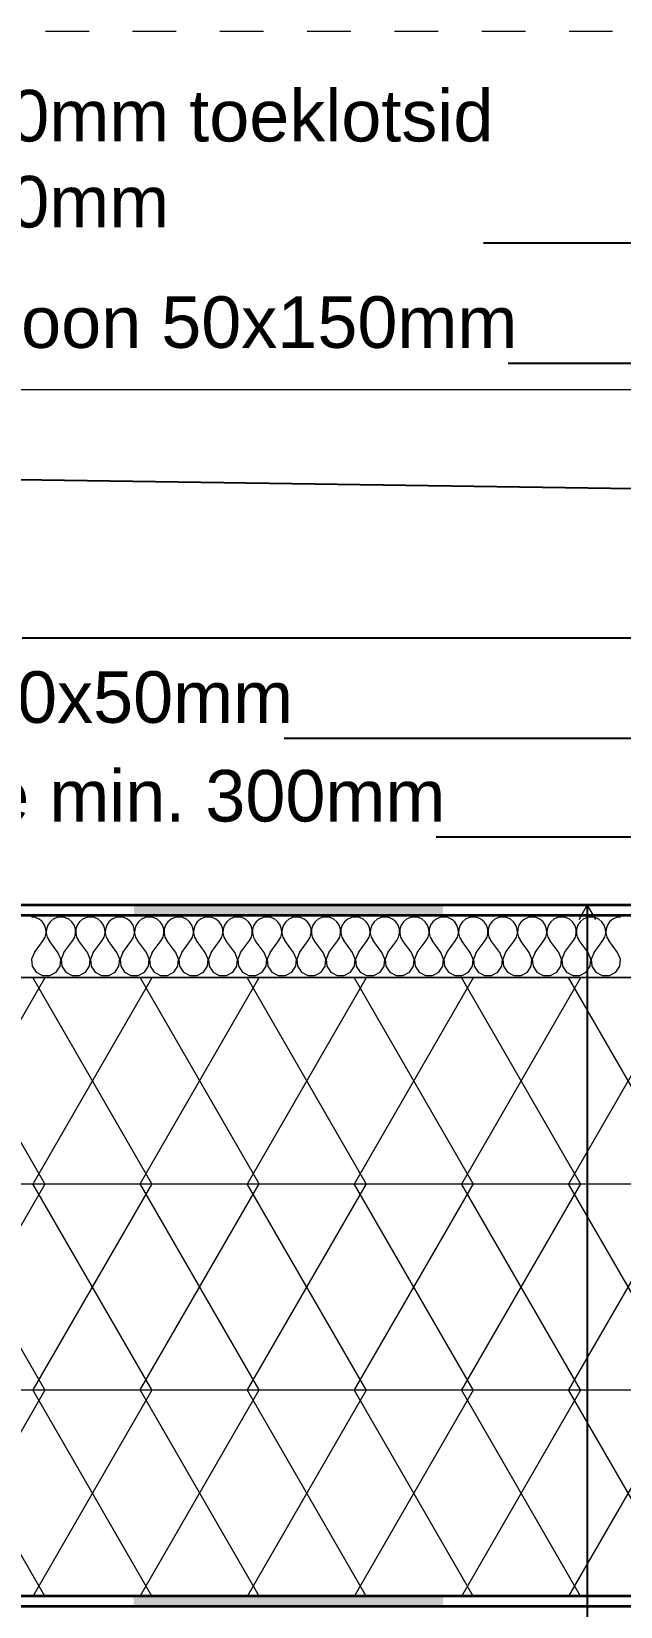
# Model space of a CAD drawing. Header units: millimetres. Extents: x 1192 to 3556, y 2820 to 4064.
# Drawn here: x 1751 to 2036, y 3300 to 4064 of the extents above; entities that cross this region are included whole.
import ezdxf

# ---------------------------------------------------------------- set-up
doc = ezdxf.new("R2010")
doc.units = ezdxf.units.MM
doc.header["$MEASUREMENT"] = 0
doc.linetypes.add('Dashed', pattern=[42.333333, 21.166667, -21.166667])
doc.linetypes.add('Wipeout_Contour', pattern=[1000, 0, -1000])
for name, color, linetype, lineweight in [('0_Pen_No__1', 7, 'Continuous', 13), ('Annotation - Label_Pen_No__2', 8, 'Continuous', 15), ('New_0_Pen_No__2', 8, 'Continuous', 15), ('New_Shell - Roof_Pen_No__1', 7, 'Continuous', 13), ('New_Shell - Roof_Pen_No__21', 7, 'Continuous', 35), ('Structural - Bearing_Pen_No__1', 7, 'Continuous', 13)]:
    doc.layers.add(name, color=color, linetype=linetype, lineweight=lineweight)
doc.layers.add('New_Shell - Roof', color=7, linetype='Continuous')
doc.layers.add('Structural - Bearing', color=7, linetype='Continuous')
doc.layers.add('New_Shell - Roof_Pen_No__102', color=7, linetype='Continuous', lineweight=13, true_color=0xcccccc)
doc.styles.add('GENERATED_STYLE_1', font='')
doc.styles.get('GENERATED_STYLE_1').set_extended_font_data('Arial')
doc.dimstyles.new('GENERATED_STYLE__3', dxfattribs={"dimtxt": 0.18, "dimasz": 0.948188, "dimexe": 0.18, "dimexo": 0.0625, "dimgap": 0, "dimtad": 0, "dimtih": 1, "dimtoh": 1, "dimdec": 4, "dimzin": 0, "dimdsep": 46, "dimcen": 0.09, "dimadec": 0, "dimazin": 0, "dimtfac": 1, "dimtdec": 4, "dimtmove": 0, "dimatfit": 3, "dimldrblk": 'ARROWHEAD_5', "dimfxl": 0, "dimtolj": 1, "dimtzin": 0, "dimarcsym": 0})
doc.dimstyles.new('GENERATED_STYLE__4', dxfattribs={"dimtxt": 0.18, "dimasz": 18.24, "dimexe": 0.18, "dimexo": 0.0625, "dimgap": 0, "dimtad": 0, "dimtih": 1, "dimtoh": 1, "dimdec": 4, "dimzin": 0, "dimdsep": 46, "dimcen": 0.09, "dimadec": 0, "dimazin": 0, "dimtfac": 1, "dimtdec": 4, "dimtmove": 0, "dimatfit": 3, "dimldrblk": 'ARROWHEAD_5', "dimfxl": 0, "dimtolj": 1, "dimtzin": 0, "dimarcsym": 0})
doc.dimstyles.new('GENERATED_STYLE__5', dxfattribs={"dimtxt": 0.18, "dimasz": 7.6, "dimexe": 0.18, "dimexo": 0.0625, "dimgap": 0, "dimtad": 0, "dimtih": 1, "dimtoh": 1, "dimdec": 4, "dimzin": 0, "dimdsep": 46, "dimcen": 0.09, "dimadec": 0, "dimazin": 0, "dimtfac": 1, "dimtdec": 4, "dimtmove": 0, "dimatfit": 3, "dimldrblk": 'ARROWHEAD_14', "dimfxl": 0, "dimtolj": 1, "dimtzin": 0, "dimarcsym": 0})

# ---------------------------------------------------------------- blocks, each defined once
blk = doc.blocks.new('*X1')
at = {"layer": 'New_Shell - Roof_Pen_No__1', "color": 7, "linetype": 'Continuous', "lineweight": 13}
for p, q in [((1752.49, 3634.01), (1750.53, 3634.29)), ((1754.29, 3633.22), (1752.49, 3634.01)), ((1755.81, 3631.96), (1754.29, 3633.22)), ((1756.92, 3630.34), (1755.81, 3631.96)), ((1757.55, 3628.47), (1756.92, 3630.34)), ((1757.65, 3626.5), (1757.55, 3628.47)), ((1757.8, 3628.47), (1757.7, 3626.5)), ((1758.43, 3630.34), (1757.8, 3628.47)), ((1759.55, 3631.96), (1758.43, 3630.34)), ((1761.06, 3633.22), (1759.55, 3631.96)), ((1762.87, 3634.01), (1761.06, 3633.22)), ((1764.82, 3634.29), (1762.87, 3634.01)), ((1766.77, 3634.01), (1764.82, 3634.29)), ((1768.57, 3633.22), (1766.77, 3634.01)), ((1770.09, 3631.96), (1768.57, 3633.22)), ((1771.21, 3630.34), (1770.09, 3631.96)), ((1771.84, 3628.47), (1771.21, 3630.34)), ((1771.93, 3626.5), (1771.84, 3628.47)), ((1772.09, 3628.47), (1771.99, 3626.5)), ((1772.72, 3630.34), (1772.09, 3628.47)), ((1773.83, 3631.96), (1772.72, 3630.34)), ((1775.35, 3633.22), (1773.83, 3631.96)), ((1777.15, 3634.01), (1775.35, 3633.22)), ((1779.1, 3634.29), (1777.15, 3634.01)), ((1781.06, 3634.01), (1779.1, 3634.29)), ((1782.86, 3633.22), (1781.06, 3634.01)), ((1784.38, 3631.96), (1782.86, 3633.22)), ((1785.49, 3630.34), (1784.38, 3631.96)), ((1786.12, 3628.47), (1785.49, 3630.34)), ((1786.22, 3626.5), (1786.12, 3628.47)), ((1786.37, 3628.47), (1786.28, 3626.5)), ((1787, 3630.34), (1786.37, 3628.47)), ((1788.12, 3631.96), (1787, 3630.34)), ((1789.64, 3633.22), (1788.12, 3631.96)), ((1791.44, 3634.01), (1789.64, 3633.22)), ((1793.39, 3634.29), (1791.44, 3634.01)), ((1795.34, 3634.01), (1793.39, 3634.29)), ((1797.15, 3633.22), (1795.34, 3634.01)), ((1798.66, 3631.96), (1797.15, 3633.22)), ((1799.78, 3630.34), (1798.66, 3631.96)), ((1800.41, 3628.47), (1799.78, 3630.34)), ((1800.5, 3626.5), (1800.41, 3628.47)), ((1800.66, 3628.47), (1800.56, 3626.5)), ((1801.29, 3630.34), (1800.66, 3628.47)), ((1802.4, 3631.96), (1801.29, 3630.34)), ((1803.92, 3633.22), (1802.4, 3631.96)), ((1805.72, 3634.01), (1803.92, 3633.22)), ((1807.68, 3634.29), (1805.72, 3634.01)), ((1809.63, 3634.01), (1807.68, 3634.29)), ((1811.43, 3633.22), (1809.63, 3634.01)), ((1812.95, 3631.96), (1811.43, 3633.22)), ((1814.06, 3630.34), (1812.95, 3631.96)), ((1814.69, 3628.47), (1814.06, 3630.34)), ((1814.79, 3626.5), (1814.69, 3628.47)), ((1814.94, 3628.47), (1814.85, 3626.5)), ((1815.57, 3630.34), (1814.94, 3628.47)), ((1816.69, 3631.96), (1815.57, 3630.34)), ((1818.21, 3633.22), (1816.69, 3631.96)), ((1820.01, 3634.01), (1818.21, 3633.22)), ((1821.96, 3634.29), (1820.01, 3634.01)), ((1823.91, 3634.01), (1821.96, 3634.29)), ((1825.72, 3633.22), (1823.91, 3634.01)), ((1827.23, 3631.96), (1825.72, 3633.22)), ((1828.35, 3630.34), (1827.23, 3631.96)), ((1828.98, 3628.47), (1828.35, 3630.34)), ((1829.08, 3626.5), (1828.98, 3628.47)), ((1829.23, 3628.47), (1829.13, 3626.5)), ((1829.86, 3630.34), (1829.23, 3628.47)), ((1830.97, 3631.96), (1829.86, 3630.34)), ((1832.49, 3633.22), (1830.97, 3631.96)), ((1834.3, 3634.01), (1832.49, 3633.22)), ((1836.25, 3634.29), (1834.3, 3634.01)), ((1838.2, 3634.01), (1836.25, 3634.29)), ((1840, 3633.22), (1838.2, 3634.01)), ((1841.52, 3631.96), (1840, 3633.22)), ((1842.64, 3630.34), (1841.52, 3631.96)), ((1843.27, 3628.47), (1842.64, 3630.34)), ((1843.36, 3626.5), (1843.27, 3628.47)), ((1843.51, 3628.47), (1843.42, 3626.5)), ((1844.14, 3630.34), (1843.51, 3628.47)), ((1845.26, 3631.96), (1844.14, 3630.34)), ((1846.78, 3633.22), (1845.26, 3631.96)), ((1848.58, 3634.01), (1846.78, 3633.22)), ((1850.53, 3634.29), (1848.58, 3634.01)), ((1852.49, 3634.01), (1850.53, 3634.29)), ((1854.29, 3633.22), (1852.49, 3634.01)), ((1855.81, 3631.96), (1854.29, 3633.22)), ((1856.92, 3630.34), (1855.81, 3631.96)), ((1857.55, 3628.47), (1856.92, 3630.34)), ((1857.65, 3626.5), (1857.55, 3628.47)), ((1857.8, 3628.47), (1857.7, 3626.5)), ((1858.43, 3630.34), (1857.8, 3628.47)), ((1859.55, 3631.96), (1858.43, 3630.34)), ((1861.06, 3633.22), (1859.55, 3631.96)), ((1862.87, 3634.01), (1861.06, 3633.22)), ((1864.82, 3634.29), (1862.87, 3634.01)), ((1866.77, 3634.01), (1864.82, 3634.29)), ((1868.57, 3633.22), (1866.77, 3634.01)), ((1870.09, 3631.96), (1868.57, 3633.22)), ((1871.21, 3630.34), (1870.09, 3631.96)), ((1871.84, 3628.47), (1871.21, 3630.34)), ((1871.93, 3626.5), (1871.84, 3628.47)), ((1872.09, 3628.47), (1871.99, 3626.5)), ((1872.72, 3630.34), (1872.09, 3628.47)), ((1873.83, 3631.96), (1872.72, 3630.34)), ((1875.35, 3633.22), (1873.83, 3631.96)), ((1877.15, 3634.01), (1875.35, 3633.22)), ((1879.1, 3634.29), (1877.15, 3634.01)), ((1881.06, 3634.01), (1879.1, 3634.29)), ((1882.86, 3633.22), (1881.06, 3634.01)), ((1884.38, 3631.96), (1882.86, 3633.22)), ((1885.49, 3630.34), (1884.38, 3631.96)), ((1886.12, 3628.47), (1885.49, 3630.34)), ((1886.22, 3626.5), (1886.12, 3628.47)), ((1886.37, 3628.47), (1886.28, 3626.5)), ((1887, 3630.34), (1886.37, 3628.47)), ((1888.12, 3631.96), (1887, 3630.34)), ((1889.64, 3633.22), (1888.12, 3631.96)), ((1891.44, 3634.01), (1889.64, 3633.22)), ((1893.39, 3634.29), (1891.44, 3634.01)), ((1895.34, 3634.01), (1893.39, 3634.29)), ((1897.15, 3633.22), (1895.34, 3634.01)), ((1898.66, 3631.96), (1897.15, 3633.22)), ((1899.78, 3630.34), (1898.66, 3631.96)), ((1900.41, 3628.47), (1899.78, 3630.34)), ((1900.5, 3626.5), (1900.41, 3628.47)), ((1900.66, 3628.47), (1900.56, 3626.5)), ((1901.29, 3630.34), (1900.66, 3628.47)), ((1902.4, 3631.96), (1901.29, 3630.34)), ((1903.92, 3633.22), (1902.4, 3631.96)), ((1905.72, 3634.01), (1903.92, 3633.22)), ((1907.68, 3634.29), (1905.72, 3634.01)), ((1909.63, 3634.01), (1907.68, 3634.29)), ((1911.43, 3633.22), (1909.63, 3634.01)), ((1912.95, 3631.96), (1911.43, 3633.22)), ((1914.06, 3630.34), (1912.95, 3631.96)), ((1914.69, 3628.47), (1914.06, 3630.34)), ((1914.79, 3626.5), (1914.69, 3628.47)), ((1914.94, 3628.47), (1914.85, 3626.5)), ((1915.57, 3630.34), (1914.94, 3628.47)), ((1916.69, 3631.96), (1915.57, 3630.34)), ((1918.21, 3633.22), (1916.69, 3631.96)), ((1920.01, 3634.01), (1918.21, 3633.22)), ((1921.96, 3634.29), (1920.01, 3634.01)), ((1923.91, 3634.01), (1921.96, 3634.29)), ((1925.72, 3633.22), (1923.91, 3634.01)), ((1927.23, 3631.96), (1925.72, 3633.22)), ((1928.35, 3630.34), (1927.23, 3631.96)), ((1928.98, 3628.47), (1928.35, 3630.34)), ((1929.08, 3626.5), (1928.98, 3628.47)), ((1929.23, 3628.47), (1929.13, 3626.5)), ((1929.86, 3630.34), (1929.23, 3628.47)), ((1930.97, 3631.96), (1929.86, 3630.34)), ((1932.49, 3633.22), (1930.97, 3631.96)), ((1934.3, 3634.01), (1932.49, 3633.22)), ((1936.25, 3634.29), (1934.3, 3634.01)), ((1938.2, 3634.01), (1936.25, 3634.29)), ((1940, 3633.22), (1938.2, 3634.01)), ((1941.52, 3631.96), (1940, 3633.22)), ((1942.64, 3630.34), (1941.52, 3631.96)), ((1943.27, 3628.47), (1942.64, 3630.34)), ((1943.36, 3626.5), (1943.27, 3628.47)), ((1943.51, 3628.47), (1943.42, 3626.5)), ((1944.14, 3630.34), (1943.51, 3628.47)), ((1945.26, 3631.96), (1944.14, 3630.34)), ((1946.78, 3633.22), (1945.26, 3631.96)), ((1948.58, 3634.01), (1946.78, 3633.22)), ((1950.53, 3634.29), (1948.58, 3634.01)), ((1952.49, 3634.01), (1950.53, 3634.29)), ((1954.29, 3633.22), (1952.49, 3634.01)), ((1955.81, 3631.96), (1954.29, 3633.22)), ((1956.92, 3630.34), (1955.81, 3631.96)), ((1957.55, 3628.47), (1956.92, 3630.34)), ((1957.65, 3626.5), (1957.55, 3628.47)), ((1957.8, 3628.47), (1957.7, 3626.5)), ((1958.43, 3630.34), (1957.8, 3628.47)), ((1959.55, 3631.96), (1958.43, 3630.34)), ((1961.06, 3633.22), (1959.55, 3631.96)), ((1962.87, 3634.01), (1961.06, 3633.22)), ((1964.82, 3634.29), (1962.87, 3634.01)), ((1966.77, 3634.01), (1964.82, 3634.29)), ((1968.57, 3633.22), (1966.77, 3634.01)), ((1970.09, 3631.96), (1968.57, 3633.22)), ((1971.21, 3630.34), (1970.09, 3631.96)), ((1971.84, 3628.47), (1971.21, 3630.34)), ((1971.93, 3626.5), (1971.84, 3628.47)), ((1972.09, 3628.47), (1971.99, 3626.5)), ((1972.72, 3630.34), (1972.09, 3628.47)), ((1973.83, 3631.96), (1972.72, 3630.34)), ((1975.35, 3633.22), (1973.83, 3631.96)), ((1977.15, 3634.01), (1975.35, 3633.22)), ((1979.1, 3634.29), (1977.15, 3634.01)), ((1981.06, 3634.01), (1979.1, 3634.29)), ((1982.86, 3633.22), (1981.06, 3634.01)), ((1984.38, 3631.96), (1982.86, 3633.22)), ((1985.49, 3630.34), (1984.38, 3631.96)), ((1986.12, 3628.47), (1985.49, 3630.34)), ((1986.22, 3626.5), (1986.12, 3628.47)), ((1986.37, 3628.47), (1986.28, 3626.5)), ((1987, 3630.34), (1986.37, 3628.47)), ((1988.12, 3631.96), (1987, 3630.34)), ((1989.64, 3633.22), (1988.12, 3631.96)), ((1991.44, 3634.01), (1989.64, 3633.22)), ((1993.39, 3634.29), (1991.44, 3634.01)), ((1995.34, 3634.01), (1993.39, 3634.29)), ((1997.15, 3633.22), (1995.34, 3634.01)), ((1998.66, 3631.96), (1997.15, 3633.22)), ((1999.78, 3630.34), (1998.66, 3631.96)), ((2000.41, 3628.47), (1999.78, 3630.34)), ((2000.5, 3626.5), (2000.41, 3628.47)), ((2000.66, 3628.47), (2000.56, 3626.5)), ((2001.29, 3630.34), (2000.66, 3628.47)), ((2002.4, 3631.96), (2001.29, 3630.34)), ((2003.92, 3633.22), (2002.4, 3631.96)), ((2005.72, 3634.01), (2003.92, 3633.22)), ((2007.68, 3634.29), (2005.72, 3634.01)), ((2009.63, 3634.01), (2007.68, 3634.29)), ((2011.43, 3633.22), (2009.63, 3634.01)), ((2012.95, 3631.96), (2011.43, 3633.22)), ((2014.06, 3630.34), (2012.95, 3631.96)), ((2014.69, 3628.47), (2014.06, 3630.34)), ((2014.79, 3626.5), (2014.69, 3628.47)), ((2014.94, 3628.47), (2014.85, 3626.5)), ((2015.57, 3630.34), (2014.94, 3628.47)), ((2016.69, 3631.96), (2015.57, 3630.34)), ((2018.21, 3633.22), (2016.69, 3631.96)), ((2020.01, 3634.01), (2018.21, 3633.22)), ((2021.96, 3634.29), (2020.01, 3634.01)), ((2023.91, 3634.01), (2021.96, 3634.29)), ((2025.72, 3633.22), (2023.91, 3634.01)), ((2027.23, 3631.96), (2025.72, 3633.22)), ((2028.35, 3630.34), (2027.23, 3631.96)), ((2028.98, 3628.47), (2028.35, 3630.34)), ((2029.08, 3626.5), (2028.98, 3628.47)), ((2029.23, 3628.47), (2029.13, 3626.5)), ((2029.86, 3630.34), (2029.23, 3628.47)), ((2030.97, 3631.96), (2029.86, 3630.34)), ((2032.49, 3633.22), (2030.97, 3631.96)), ((2034.3, 3634.01), (2032.49, 3633.22)), ((2036.25, 3634.29), (2034.3, 3634.01)), ((1751.96, 3617.14), (1756.25, 3622.86)), ((1756.25, 3622.86), (1757.2, 3624.58)), ((1757.2, 3624.58), (1757.65, 3626.5)), ((1757.7, 3626.5), (1758.15, 3624.58)), ((1758.15, 3624.58), (1759.1, 3622.86)), ((1763.39, 3617.14), (1759.1, 3622.86)), ((1766.25, 3617.14), (1770.53, 3622.86)), ((1770.53, 3622.86), (1771.49, 3624.58)), ((1771.49, 3624.58), (1771.93, 3626.5)), ((1771.99, 3626.5), (1772.44, 3624.58)), ((1772.44, 3624.58), (1773.39, 3622.86)), ((1777.68, 3617.14), (1773.39, 3622.86)), ((1780.53, 3617.14), (1784.82, 3622.86)), ((1784.82, 3622.86), (1785.77, 3624.58)), ((1785.77, 3624.58), (1786.22, 3626.5)), ((1786.28, 3626.5), (1786.72, 3624.58)), ((1786.72, 3624.58), (1787.68, 3622.86)), ((1791.96, 3617.14), (1787.68, 3622.86)), ((1794.82, 3617.14), (1799.1, 3622.86)), ((1799.1, 3622.86), (1800.06, 3624.58)), ((1800.06, 3624.58), (1800.5, 3626.5)), ((1800.56, 3626.5), (1801.01, 3624.58)), ((1801.01, 3624.58), (1801.96, 3622.86)), ((1806.25, 3617.14), (1801.96, 3622.86)), ((1809.1, 3617.14), (1813.39, 3622.86)), ((1813.39, 3622.86), (1814.34, 3624.58)), ((1814.34, 3624.58), (1814.79, 3626.5)), ((1814.85, 3626.5), (1815.29, 3624.58)), ((1815.29, 3624.58), (1816.25, 3622.86)), ((1820.53, 3617.14), (1816.25, 3622.86)), ((1823.39, 3617.14), (1827.68, 3622.86)), ((1827.68, 3622.86), (1828.63, 3624.58)), ((1828.63, 3624.58), (1829.08, 3626.5)), ((1829.13, 3626.5), (1829.58, 3624.58)), ((1829.58, 3624.58), (1830.53, 3622.86)), ((1834.82, 3617.14), (1830.53, 3622.86)), ((1837.68, 3617.14), (1841.96, 3622.86)), ((1841.96, 3622.86), (1842.92, 3624.58)), ((1842.92, 3624.58), (1843.36, 3626.5)), ((1843.42, 3626.5), (1843.87, 3624.58)), ((1843.87, 3624.58), (1844.82, 3622.86)), ((1849.1, 3617.14), (1844.82, 3622.86)), ((1851.96, 3617.14), (1856.25, 3622.86)), ((1856.25, 3622.86), (1857.2, 3624.58)), ((1857.2, 3624.58), (1857.65, 3626.5)), ((1857.7, 3626.5), (1858.15, 3624.58)), ((1858.15, 3624.58), (1859.1, 3622.86)), ((1863.39, 3617.14), (1859.1, 3622.86)), ((1866.25, 3617.14), (1870.53, 3622.86)), ((1870.53, 3622.86), (1871.49, 3624.58)), ((1871.49, 3624.58), (1871.93, 3626.5)), ((1871.99, 3626.5), (1872.44, 3624.58)), ((1872.44, 3624.58), (1873.39, 3622.86)), ((1877.68, 3617.14), (1873.39, 3622.86)), ((1880.53, 3617.14), (1884.82, 3622.86)), ((1884.82, 3622.86), (1885.77, 3624.58)), ((1885.77, 3624.58), (1886.22, 3626.5)), ((1886.28, 3626.5), (1886.72, 3624.58)), ((1886.72, 3624.58), (1887.68, 3622.86)), ((1891.96, 3617.14), (1887.68, 3622.86)), ((1894.82, 3617.14), (1899.1, 3622.86)), ((1899.1, 3622.86), (1900.06, 3624.58)), ((1900.06, 3624.58), (1900.5, 3626.5)), ((1900.56, 3626.5), (1901.01, 3624.58)), ((1901.01, 3624.58), (1901.96, 3622.86)), ((1906.25, 3617.14), (1901.96, 3622.86)), ((1909.1, 3617.14), (1913.39, 3622.86)), ((1913.39, 3622.86), (1914.34, 3624.58)), ((1914.34, 3624.58), (1914.79, 3626.5)), ((1914.85, 3626.5), (1915.29, 3624.58)), ((1915.29, 3624.58), (1916.25, 3622.86)), ((1920.53, 3617.14), (1916.25, 3622.86)), ((1923.39, 3617.14), (1927.68, 3622.86)), ((1927.68, 3622.86), (1928.63, 3624.58)), ((1928.63, 3624.58), (1929.08, 3626.5)), ((1929.13, 3626.5), (1929.58, 3624.58)), ((1929.58, 3624.58), (1930.53, 3622.86)), ((1934.82, 3617.14), (1930.53, 3622.86)), ((1937.68, 3617.14), (1941.96, 3622.86)), ((1941.96, 3622.86), (1942.92, 3624.58)), ((1942.92, 3624.58), (1943.36, 3626.5)), ((1943.42, 3626.5), (1943.87, 3624.58)), ((1943.87, 3624.58), (1944.82, 3622.86)), ((1949.1, 3617.14), (1944.82, 3622.86)), ((1951.96, 3617.14), (1956.25, 3622.86)), ((1956.25, 3622.86), (1957.2, 3624.58)), ((1957.2, 3624.58), (1957.65, 3626.5)), ((1957.7, 3626.5), (1958.15, 3624.58)), ((1958.15, 3624.58), (1959.1, 3622.86)), ((1963.39, 3617.14), (1959.1, 3622.86)), ((1966.25, 3617.14), (1970.53, 3622.86)), ((1970.53, 3622.86), (1971.49, 3624.58)), ((1971.49, 3624.58), (1971.93, 3626.5)), ((1971.99, 3626.5), (1972.44, 3624.58)), ((1972.44, 3624.58), (1973.39, 3622.86)), ((1977.68, 3617.14), (1973.39, 3622.86)), ((1980.53, 3617.14), (1984.82, 3622.86)), ((1984.82, 3622.86), (1985.77, 3624.58)), ((1985.77, 3624.58), (1986.22, 3626.5)), ((1986.28, 3626.5), (1986.72, 3624.58)), ((1986.72, 3624.58), (1987.68, 3622.86)), ((1991.96, 3617.14), (1987.68, 3622.86)), ((1994.82, 3617.14), (1999.1, 3622.86)), ((1999.1, 3622.86), (2000.06, 3624.58)), ((2000.06, 3624.58), (2000.5, 3626.5)), ((2000.56, 3626.5), (2001.01, 3624.58)), ((2001.01, 3624.58), (2001.96, 3622.86)), ((2006.25, 3617.14), (2001.96, 3622.86)), ((2009.1, 3617.14), (2013.39, 3622.86)), ((2013.39, 3622.86), (2014.34, 3624.58)), ((2014.34, 3624.58), (2014.79, 3626.5)), ((2014.85, 3626.5), (2015.29, 3624.58)), ((2015.29, 3624.58), (2016.25, 3622.86)), ((2020.53, 3617.14), (2016.25, 3622.86)), ((2023.39, 3617.14), (2027.68, 3622.86)), ((2027.68, 3622.86), (2028.63, 3624.58)), ((2028.63, 3624.58), (2029.08, 3626.5)), ((2029.13, 3626.5), (2029.58, 3624.58)), ((2029.58, 3624.58), (2030.53, 3622.86)), ((2034.82, 3617.14), (2030.53, 3622.86)), ((1751.96, 3617.14), (1750.62, 3613.93)), ((1750.62, 3613.93), (1750.94, 3610.47)), ((1764.74, 3613.93), (1763.39, 3617.14)), ((1764.41, 3610.47), (1764.74, 3613.93)), ((1766.25, 3617.14), (1764.9, 3613.93)), ((1764.9, 3613.93), (1765.23, 3610.47)), ((1779.02, 3613.93), (1777.68, 3617.14)), ((1778.69, 3610.47), (1779.02, 3613.93)), ((1780.53, 3617.14), (1779.19, 3613.93)), ((1779.19, 3613.93), (1779.52, 3610.47)), ((1793.31, 3613.93), (1791.96, 3617.14)), ((1792.98, 3610.47), (1793.31, 3613.93)), ((1794.82, 3617.14), (1793.47, 3613.93)), ((1793.47, 3613.93), (1793.8, 3610.47)), ((1807.59, 3613.93), (1806.25, 3617.14)), ((1807.27, 3610.47), (1807.59, 3613.93)), ((1809.1, 3617.14), (1807.76, 3613.93)), ((1807.76, 3613.93), (1808.09, 3610.47)), ((1821.88, 3613.93), (1820.53, 3617.14)), ((1821.55, 3610.47), (1821.88, 3613.93)), ((1823.39, 3617.14), (1822.04, 3613.93)), ((1822.04, 3613.93), (1822.37, 3610.47)), ((1836.17, 3613.93), (1834.82, 3617.14)), ((1835.84, 3610.47), (1836.17, 3613.93)), ((1837.68, 3617.14), (1836.33, 3613.93)), ((1836.33, 3613.93), (1836.66, 3610.47)), ((1850.45, 3613.93), (1849.1, 3617.14)), ((1850.12, 3610.47), (1850.45, 3613.93)), ((1851.96, 3617.14), (1850.62, 3613.93)), ((1850.62, 3613.93), (1850.94, 3610.47)), ((1864.74, 3613.93), (1863.39, 3617.14)), ((1864.41, 3610.47), (1864.74, 3613.93)), ((1866.25, 3617.14), (1864.9, 3613.93)), ((1864.9, 3613.93), (1865.23, 3610.47)), ((1879.02, 3613.93), (1877.68, 3617.14)), ((1878.69, 3610.47), (1879.02, 3613.93)), ((1880.53, 3617.14), (1879.19, 3613.93)), ((1879.19, 3613.93), (1879.52, 3610.47)), ((1893.31, 3613.93), (1891.96, 3617.14)), ((1892.98, 3610.47), (1893.31, 3613.93)), ((1894.82, 3617.14), (1893.47, 3613.93)), ((1893.47, 3613.93), (1893.8, 3610.47)), ((1907.59, 3613.93), (1906.25, 3617.14)), ((1907.27, 3610.47), (1907.59, 3613.93)), ((1909.1, 3617.14), (1907.76, 3613.93)), ((1907.76, 3613.93), (1908.09, 3610.47)), ((1921.88, 3613.93), (1920.53, 3617.14)), ((1921.55, 3610.47), (1921.88, 3613.93)), ((1923.39, 3617.14), (1922.04, 3613.93)), ((1922.04, 3613.93), (1922.37, 3610.47)), ((1936.17, 3613.93), (1934.82, 3617.14)), ((1935.84, 3610.47), (1936.17, 3613.93)), ((1937.68, 3617.14), (1936.33, 3613.93)), ((1936.33, 3613.93), (1936.66, 3610.47)), ((1950.45, 3613.93), (1949.1, 3617.14)), ((1950.12, 3610.47), (1950.45, 3613.93)), ((1951.96, 3617.14), (1950.62, 3613.93)), ((1950.62, 3613.93), (1950.94, 3610.47)), ((1964.74, 3613.93), (1963.39, 3617.14)), ((1964.41, 3610.47), (1964.74, 3613.93)), ((1966.25, 3617.14), (1964.9, 3613.93)), ((1964.9, 3613.93), (1965.23, 3610.47)), ((1979.02, 3613.93), (1977.68, 3617.14)), ((1978.69, 3610.47), (1979.02, 3613.93)), ((1980.53, 3617.14), (1979.19, 3613.93)), ((1979.19, 3613.93), (1979.52, 3610.47)), ((1993.31, 3613.93), (1991.96, 3617.14)), ((1992.98, 3610.47), (1993.31, 3613.93)), ((1994.82, 3617.14), (1993.47, 3613.93)), ((1993.47, 3613.93), (1993.8, 3610.47)), ((2007.59, 3613.93), (2006.25, 3617.14)), ((2007.27, 3610.47), (2007.59, 3613.93)), ((2009.1, 3617.14), (2007.76, 3613.93)), ((2007.76, 3613.93), (2008.09, 3610.47)), ((2021.88, 3613.93), (2020.53, 3617.14)), ((2021.55, 3610.47), (2021.88, 3613.93)), ((2023.39, 3617.14), (2022.04, 3613.93)), ((2022.04, 3613.93), (2022.37, 3610.47)), ((2036.17, 3613.93), (2034.82, 3617.14)), ((2035.84, 3610.47), (2036.17, 3613.93)), ((1750.94, 3610.47), (1752.87, 3607.57)), ((1752.87, 3607.57), (1755.94, 3605.93)), ((1755.94, 3605.93), (1759.42, 3605.93)), ((1759.42, 3605.93), (1762.48, 3607.57)), ((1762.48, 3607.57), (1764.41, 3610.47)), ((1765.23, 3610.47), (1767.16, 3607.57)), ((1767.16, 3607.57), (1770.22, 3605.93)), ((1770.22, 3605.93), (1773.7, 3605.93)), ((1773.7, 3605.93), (1776.77, 3607.57)), ((1776.77, 3607.57), (1778.69, 3610.47)), ((1779.52, 3610.47), (1781.44, 3607.57)), ((1781.44, 3607.57), (1784.51, 3605.93)), ((1784.51, 3605.93), (1787.99, 3605.93)), ((1787.99, 3605.93), (1791.05, 3607.57)), ((1791.05, 3607.57), (1792.98, 3610.47)), ((1793.8, 3610.47), (1795.73, 3607.57)), ((1795.73, 3607.57), (1798.79, 3605.93)), ((1798.79, 3605.93), (1802.27, 3605.93)), ((1802.27, 3605.93), (1805.34, 3607.57)), ((1805.34, 3607.57), (1807.27, 3610.47)), ((1808.09, 3610.47), (1810.01, 3607.57)), ((1810.01, 3607.57), (1813.08, 3605.93)), ((1813.08, 3605.93), (1816.56, 3605.93)), ((1816.56, 3605.93), (1819.63, 3607.57)), ((1819.63, 3607.57), (1821.55, 3610.47)), ((1822.37, 3610.47), (1824.3, 3607.57)), ((1824.3, 3607.57), (1827.36, 3605.93)), ((1827.36, 3605.93), (1830.84, 3605.93)), ((1830.84, 3605.93), (1833.91, 3607.57)), ((1833.91, 3607.57), (1835.84, 3610.47)), ((1836.66, 3610.47), (1838.58, 3607.57)), ((1838.58, 3607.57), (1841.65, 3605.93)), ((1841.65, 3605.93), (1845.13, 3605.93)), ((1845.13, 3605.93), (1848.2, 3607.57)), ((1848.2, 3607.57), (1850.12, 3610.47)), ((1850.94, 3610.47), (1852.87, 3607.57)), ((1852.87, 3607.57), (1855.94, 3605.93)), ((1855.94, 3605.93), (1859.42, 3605.93)), ((1859.42, 3605.93), (1862.48, 3607.57)), ((1862.48, 3607.57), (1864.41, 3610.47)), ((1865.23, 3610.47), (1867.16, 3607.57)), ((1867.16, 3607.57), (1870.22, 3605.93)), ((1870.22, 3605.93), (1873.7, 3605.93)), ((1873.7, 3605.93), (1876.77, 3607.57)), ((1876.77, 3607.57), (1878.69, 3610.47)), ((1879.52, 3610.47), (1881.44, 3607.57)), ((1881.44, 3607.57), (1884.51, 3605.93)), ((1884.51, 3605.93), (1887.99, 3605.93)), ((1887.99, 3605.93), (1891.05, 3607.57)), ((1891.05, 3607.57), (1892.98, 3610.47)), ((1893.8, 3610.47), (1895.73, 3607.57)), ((1895.73, 3607.57), (1898.79, 3605.93)), ((1898.79, 3605.93), (1902.27, 3605.93)), ((1902.27, 3605.93), (1905.34, 3607.57)), ((1905.34, 3607.57), (1907.27, 3610.47)), ((1908.09, 3610.47), (1910.01, 3607.57)), ((1910.01, 3607.57), (1913.08, 3605.93)), ((1913.08, 3605.93), (1916.56, 3605.93)), ((1916.56, 3605.93), (1919.63, 3607.57)), ((1919.63, 3607.57), (1921.55, 3610.47)), ((1922.37, 3610.47), (1924.3, 3607.57)), ((1924.3, 3607.57), (1927.36, 3605.93)), ((1927.36, 3605.93), (1930.84, 3605.93)), ((1930.84, 3605.93), (1933.91, 3607.57)), ((1933.91, 3607.57), (1935.84, 3610.47)), ((1936.66, 3610.47), (1938.58, 3607.57)), ((1938.58, 3607.57), (1941.65, 3605.93)), ((1941.65, 3605.93), (1945.13, 3605.93)), ((1945.13, 3605.93), (1948.2, 3607.57)), ((1948.2, 3607.57), (1950.12, 3610.47)), ((1950.94, 3610.47), (1952.87, 3607.57)), ((1952.87, 3607.57), (1955.94, 3605.93)), ((1955.94, 3605.93), (1959.42, 3605.93)), ((1959.42, 3605.93), (1962.48, 3607.57)), ((1962.48, 3607.57), (1964.41, 3610.47)), ((1965.23, 3610.47), (1967.16, 3607.57)), ((1967.16, 3607.57), (1970.22, 3605.93)), ((1970.22, 3605.93), (1973.7, 3605.93)), ((1973.7, 3605.93), (1976.77, 3607.57)), ((1976.77, 3607.57), (1978.69, 3610.47)), ((1979.52, 3610.47), (1981.44, 3607.57)), ((1981.44, 3607.57), (1984.51, 3605.93)), ((1984.51, 3605.93), (1987.99, 3605.93)), ((1987.99, 3605.93), (1991.05, 3607.57)), ((1991.05, 3607.57), (1992.98, 3610.47)), ((1993.8, 3610.47), (1995.73, 3607.57)), ((1995.73, 3607.57), (1998.79, 3605.93)), ((1998.79, 3605.93), (2002.27, 3605.93)), ((2002.27, 3605.93), (2005.34, 3607.57)), ((2005.34, 3607.57), (2007.27, 3610.47)), ((2008.09, 3610.47), (2010.01, 3607.57)), ((2010.01, 3607.57), (2013.08, 3605.93)), ((2013.08, 3605.93), (2016.56, 3605.93)), ((2016.56, 3605.93), (2019.63, 3607.57)), ((2019.63, 3607.57), (2021.55, 3610.47)), ((2022.37, 3610.47), (2024.3, 3607.57)), ((2024.3, 3607.57), (2027.36, 3605.93)), ((2027.36, 3605.93), (2030.84, 3605.93)), ((2030.84, 3605.93), (2033.91, 3607.57)), ((2033.91, 3607.57), (2035.84, 3610.47))]:
    blk.add_line(p, q, dxfattribs=at)
blk = doc.blocks.new('*X2')
at = {"layer": 'New_Shell - Roof', "linetype": 'Continuous', "lineweight": 0, "true_color": 0x000000}
blk.add_hatch(color=18, dxfattribs=at).paths.add_polyline_path([(1800.18, 3635), (1950.18, 3635), (1950.18, 3640), (1800.18, 3640)])
blk = doc.blocks.new('*X3')
at = {"layer": 'New_Shell - Roof', "linetype": 'Continuous', "lineweight": 0, "true_color": 0x000000}
for points in [[(1950.16, 3300.04), (1800.16, 3300.04), (1800.16, 3300), (1950.16, 3300)], [(1800.17, 3305), (1800.17, 3300.04), (1950.17, 3300.04), (1950.17, 3305)]]:
    blk.add_hatch(color=18, dxfattribs=at).paths.add_polyline_path(points)
blk = doc.blocks.new('ARROWHEAD_5')
at = {"linetype": 'Continuous', "lineweight": 0}
blk.add_hatch(color=0, dxfattribs=at).paths.add_polyline_path([(-1, 0.2679), (0, 0), (-1, -0.2679)])
at = {"color": 0, "linetype": 'Continuous', "lineweight": 0}
blk.add_line((0, 0), (-1, 0), dxfattribs=at)
blk = doc.blocks.new('ARROWHEAD_14')
at = {"color": 0, "linetype": 'Continuous', "lineweight": 0}
blk.add_line((0, 0), (-1, 0), dxfattribs=at)
at = {"color": 0, "linetype": 'Continuous', "lineweight": 0, "flags": 128}
blk.add_lwpolyline([(-0.9093, 0.525), (0, 0), (-0.9093, -0.525)], dxfattribs=at)

msp = doc.modelspace()

# ---------------------------------------------------------------- linework, layer by layer
at = {"layer": 'New_Shell - Roof_Pen_No__102', "color": 254, "linetype": 'Continuous', "lineweight": 13, "true_color": 0xcccccc}
msp.add_line((2796.5536, 3890), (1192.4772, 3890), dxfattribs=at)
at = {"layer": 'New_Shell - Roof_Pen_No__21', "color": 7, "linetype": 'Continuous', "lineweight": 35}
for p, q in [((2243.9416, 3640), (1192.4772, 3640)), ((2268.7224, 3635), (1192.4772, 3635)), ((2268.7224, 3300), (1192.4772, 3300))]:
    msp.add_line(p, q, dxfattribs=at)

# ---------------------------------------------------------------- block references
at = {"layer": 'New_Shell - Roof_Pen_No__1', "color": 7, "linetype": 'Continuous', "lineweight": 13}
msp.add_blockref('*X2', (0, 0), dxfattribs=at)

# ---------------------------------------------------------------- texts
at = {"layer": 'New_0_Pen_No__2', "color": 8, "linetype": 'Continuous', "lineweight": 15, "insert": (1250.557, 3961.11), "char_height": 25, "attachment_point": 7, "line_spacing_factor": 1.000586, "style": 'GENERATED_STYLE_1'}
msp.add_mtext('\\A1;{\\pql;\\fArial|b0|i0|c0|p34;Sügavimmutatud puidust 100x50mm toeklotsid\\P\\pql;\\fArial|b0|i0|c0|p34;saetud 1:6 nurga alla, samm 600mm}', dxfattribs=at)
at = {"layer": 'New_0_Pen_No__2', "color": 8, "linetype": 'Continuous', "lineweight": 15, "char_height": 25, "attachment_point": 7, "style": 'GENERATED_STYLE_1'}
for s, insert in [('\\A1;{\\pql;\\fArial|b0|i0|c0|p34;Sügavimmutatud \\fArial|b0|i0|c0|p34;puitkonstruktsioon 50x150mm}', (1250.557, 3902.7208)), ('\\A1;{\\pql;\\fArial|b0|i0|c0|p34;Sügavimmutatud kolmnurkliist 50x50mm}', (1250.557, 3720.9205)), ('\\A1;{\\pql;\\fArial|b0|i0|c0|p34;SBS pööratud üles vineeri peale \\fArial|b0|i0|c0|p34;min. 300mm}', (1250.557, 3673.0806))]:
    msp.add_mtext(s, dxfattribs=dict(at, insert=insert))

# ---------------------------------------------------------------- leaders
at = {"layer": 'New_0_Pen_No__2', "color": 8, "linetype": 'Continuous', "lineweight": 15, "annotation_type": 0, "has_hookline": 1, "hookline_direction": 1}
for points, dimstyle, text_width in [([(2609.5836, 3821.142), (2609.5836, 3961.11), (1969.857, 3961.11)], 'GENERATED_STYLE__3', 719.3), ([(2359.4956, 3773.9956), (2219.911, 3902.7208), (1981.782, 3902.7208)], 'GENERATED_STYLE__4', 731.225), ([(2293.3729, 3715.3289), (2235.9522, 3769.484), (1745.982, 3769.484)], 'GENERATED_STYLE__4', 495.425), ([(2282.5127, 3647.1566), (2203.1679, 3720.9205), (1873.107, 3720.9205)], 'GENERATED_STYLE__4', 622.55)]:
    msp.add_leader(points, dimstyle=dimstyle, dxfattribs=dict(at, text_width=text_width))
at = {"layer": 'New_0_Pen_No__2', "color": 8, "linetype": 'Continuous', "lineweight": 15, "annotation_type": 0, "has_hookline": 1, "hookline_direction": 1, "text_width": 362.225, "horizontal_direction": (0.999999, 0.001242, 0)}
msp.add_leader([(2301.7171, 3768.2658), (2119.1529, 3840.7457), (1612.5369, 3848.2763)], dimstyle='GENERATED_STYLE__4', dxfattribs=at)

# ---------------------------------------------------------------- wipeouts: each hides what was drawn before it
at = {"color": 254, "linetype": 'Wipeout_Contour', "lineweight": 0, "ltscale": 19275.430859}
msp.add_wipeout([(1192.4772, 3405), (1192.4772, 3305), (2241.3018, 3305), (2288.3729, 3352.0711), (2288.3729, 3405)], dxfattribs=at).dxf.layer = 'Structural - Bearing'

# ---------------------------------------------------------------- next in the draw order: hatches: boundary and pattern name
at = {"layer": 'Structural - Bearing_Pen_No__1', "linetype": 'Continuous', "lineweight": 13}
h = msp.add_hatch(dxfattribs=at)
h.set_pattern_fill('Batt_Insulation_0001', style=0, pattern_type=2)
h.set_pattern_definition([(60, (1312.477, 3804.864), (-38.9711, 22.5), []), (120, (1312.477, 3804.864), (38.9711, 22.5), [])])
h.paths.add_polyline_path([(1192.4772, 3405), (1192.4772, 3305), (2241.3018, 3305), (2288.3729, 3352.0711), (2288.3729, 3405)])

# ---------------------------------------------------------------- next in the draw order: linework, layer by layer
at = {"layer": 'New_Shell - Roof_Pen_No__21', "color": 7, "linetype": 'Continuous', "lineweight": 35}
msp.add_line((2248.3729, 3305), (1192.4772, 3305), dxfattribs=at)
at = {"layer": 'Structural - Bearing_Pen_No__1', "color": 7, "linetype": 'Continuous', "lineweight": 13, "flags": 128}
msp.add_lwpolyline([(1192.4772, 3405), (1192.4772, 3305), (2241.3018, 3305), (2288.3729, 3352.0711), (2288.3729, 3405)], close=True, dxfattribs=at)

# ---------------------------------------------------------------- next in the draw order: block references
at = {"layer": 'New_Shell - Roof_Pen_No__1', "color": 7, "linetype": 'Continuous', "lineweight": 13}
msp.add_blockref('*X3', (0, 0), dxfattribs=at)

# ---------------------------------------------------------------- next in the draw order: wipeouts: each hides what was drawn before it
at = {"color": 254, "linetype": 'Wipeout_Contour', "lineweight": 0, "ltscale": 15598.362438}
msp.add_wipeout([(1192.4772, 3405), (2288.3729, 3405), (2288.3729, 3504.9999), (1192.4772, 3504.9999)], dxfattribs=at).dxf.layer = 'Structural - Bearing'

# ---------------------------------------------------------------- next in the draw order: hatches: boundary and pattern name
at = {"layer": 'Structural - Bearing_Pen_No__1', "linetype": 'Continuous', "lineweight": 13}
h = msp.add_hatch(dxfattribs=at)
h.set_pattern_fill('Batt_Insulation_0001', style=0, pattern_type=2)
h.set_pattern_definition([(60, (1312.477, 3904.864), (-38.9711, 22.5), []), (120, (1312.477, 3904.864), (38.9711, 22.5), [])])
h.paths.add_polyline_path([(1192.4772, 3405), (2288.3729, 3405), (2288.3729, 3504.9999), (1192.4772, 3504.9999)])

# ---------------------------------------------------------------- next in the draw order: linework, layer by layer
at = {"layer": 'Structural - Bearing_Pen_No__1', "color": 7, "linetype": 'Continuous', "lineweight": 13, "flags": 128}
msp.add_lwpolyline([(1192.4772, 3405), (2288.3729, 3405), (2288.3729, 3504.9999), (1192.4772, 3504.9999)], close=True, dxfattribs=at)

# ---------------------------------------------------------------- next in the draw order: wipeouts: each hides what was drawn before it
at = {"color": 254, "linetype": 'Wipeout_Contour', "lineweight": 0, "ltscale": 15955.154509}
msp.add_wipeout([(1192.4772, 3504.9999), (2288.3729, 3504.9999), (2288.3729, 3604.9998), (1192.4772, 3604.9998)], dxfattribs=at).dxf.layer = 'Structural - Bearing'

# ---------------------------------------------------------------- next in the draw order: hatches: boundary and pattern name
at = {"layer": 'Structural - Bearing_Pen_No__1', "linetype": 'Continuous', "lineweight": 13}
h = msp.add_hatch(dxfattribs=at)
h.set_pattern_fill('Batt_Insulation_0001', style=0, pattern_type=2)
h.set_pattern_definition([(60, (1312.477, 4004.864), (-38.9711, 22.5), []), (120, (1312.477, 4004.864), (38.9711, 22.5), [])])
h.paths.add_polyline_path([(1192.4772, 3504.9999), (2288.3729, 3504.9999), (2288.3729, 3604.9998), (1192.4772, 3604.9998)])

# ---------------------------------------------------------------- next in the draw order: linework, layer by layer
at = {"layer": '0_Pen_No__1', "color": 7, "linetype": 'Dashed', "lineweight": 13}
msp.add_lwpolyline([(1192.4772, 2820), (3556.4393, 2820), (3556.4393, 4063.6715), (1192.4772, 4063.6715)], close=True, dxfattribs=at)
at = {"layer": 'New_Shell - Roof_Pen_No__1', "color": 7, "linetype": 'Continuous', "lineweight": 13, "flags": 128}
msp.add_lwpolyline([(2293.3729, 3635), (1192.4772, 3635), (1192.4772, 3605), (2293.3729, 3605)], close=True, dxfattribs=at)
at = {"layer": 'Structural - Bearing_Pen_No__1', "color": 7, "linetype": 'Continuous', "lineweight": 13, "flags": 128}
msp.add_lwpolyline([(1192.4772, 3504.9999), (2288.3729, 3504.9999), (2288.3729, 3604.9998), (1192.4772, 3604.9998)], close=True, dxfattribs=at)

# ---------------------------------------------------------------- next in the draw order: block references
at = {"layer": 'New_Shell - Roof_Pen_No__1', "color": 7, "linetype": 'Continuous', "lineweight": 13}
msp.add_blockref('*X1', (0, 0), dxfattribs=at)

# ---------------------------------------------------------------- next in the draw order: leaders
at = {"layer": 'Annotation - Label_Pen_No__2', "color": 8, "linetype": 'Continuous', "lineweight": 15, "annotation_type": 0, "has_hookline": 1, "hookline_direction": 1, "text_width": 100.98}
msp.add_leader([(2020.1015, 3640), (2020.1014, 3008.2345), (2020.1014, 3008.2345)], dimstyle='GENERATED_STYLE__5', dxfattribs=at)
at = {"layer": 'New_0_Pen_No__2', "color": 8, "linetype": 'Continuous', "lineweight": 15, "annotation_type": 0, "has_hookline": 1, "hookline_direction": 1, "text_width": 696.325}
msp.add_leader([(2293.3729, 3479.7781), (2109.5653, 3673.0806), (1946.882, 3673.0806)], dimstyle='GENERATED_STYLE__4', dxfattribs=at)

doc.saveas('drawing.dxf')
